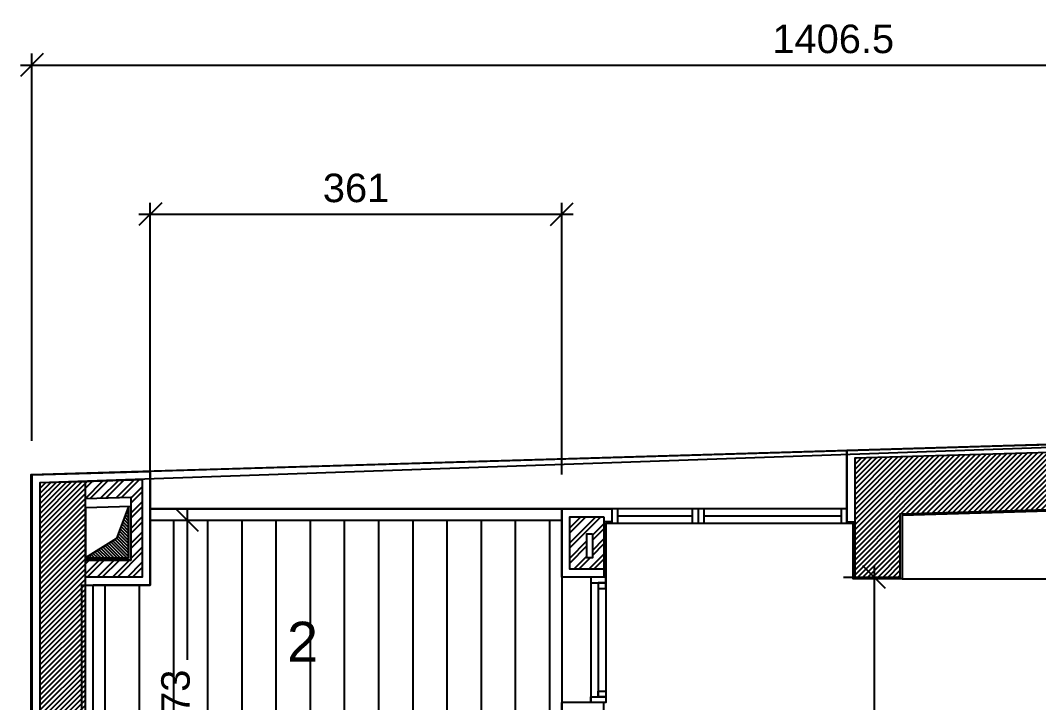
# Model space of a CAD drawing. Header units: inches. Extents: x -0.1 to 45.6, y -3.9 to 61.5.
# Drawn here: x -0.09 to 8.84, y 55.26 to 61.24 of the extents above; entities that cross this region are included whole.
import ezdxf
from ezdxf.enums import TextEntityAlignment as Align

# ---------------------------------------------------------------- set-up
doc = ezdxf.new("R2010")
doc.units = ezdxf.units.IN
doc.header["$MEASUREMENT"] = 0
doc.header["$PDMODE"] = 35
doc.header["$PDSIZE"] = 0.3
doc.layers.get('0').update_dxf_attribs({"linetype": 'CONTINUOUS'})
doc.layers.get('DEFPOINTS').update_dxf_attribs({"linetype": 'CONTINUOUS'})
for name, color, linetype in [('60%', 7, 'CONTINUOUS'), ('A-ALU', 9, 'CONTINUOUS'), ('A-AREAS', 6, 'CONTINUOUS'), ('A-AREAS-TXT', 6, 'CONTINUOUS'), ('A-BALUST', 1, 'CONTINUOUS'), ('A-closet', 252, 'CONTINUOUS'), ('a-dim', 3, 'CONTINUOUS'), ('A-HATCH-CONC', 8, 'CONTINUOUS'), ('A-HATCH-WALL', 8, 'CONTINUOUS'), ('A-PLASTER', 8, 'CONTINUOUS'), ('A-PROJECTION', 9, 'CONTINUOUS'), ('a-revetement', 1, 'CONTINUOUS'), ('a-shaft', 251, 'CONTINUOUS'), ('A-TILES', 137, 'CONTINUOUS'), ('A-WALL', 4, 'CONTINUOUS'), ('Parcelle$0$N-PLOT', 5, 'CONTINUOUS'), ('S-1ST$0$A-SHAFT 1ST', 8, 'CONTINUOUS'), ('S-1ST$0$A-STR 1ST', 2, 'CONTINUOUS'), ('S-1ST$0$Parcelle$0$N-PLOT', 5, 'CONTINUOUS'), ('S-1ST$0$S-SLAB LIMIT 1ST', 1, 'CONTINUOUS')]:
    doc.layers.add(name, color=color, linetype=linetype)
doc.styles.add('A100-STEXT', font='ARIAL.TTF', dxfattribs={"height": 0.25})
doc.dimstyles.new('A100-DIM', dxfattribs={"dimtxt": 0.25, "dimasz": 0.2, "dimexe": 0.1, "dimexo": 0.3, "dimgap": 0.1, "dimtad": 1, "dimlfac": 100, "dimrnd": 0.5, "dimdsep": 46, "dimtxsty": 'A100-STEXT', "dimblk1": 'OBLIQUE', "dimblk2": 'OBLIQUE', "dimsah": 1, "dimcen": -0.05, "dimdle": 0.1, "dimclrd": 15, "dimclre": 15, "dimclrt": 256, "dimadec": 0, "dimazin": 0, "dimtfac": 0.28, "dimtix": 1, "dimtmove": 2, "dimatfit": 3, "dimldrblk": 'OBLIQUE', "dimfxl": 0, "dimtolj": 1, "dimarcsym": 0})
pattern_1 = [(45, (-9e-11, -0.043868), (-0.022097087, 0.022097087), [])]
pattern_2 = [(45, (-2e-10, -0.04382), (-0.06629126, 0.06629126), []), (45, (0.04419, -0.04382), (-0.06629126, 0.06629126), [])]

# ---------------------------------------------------------------- blocks, each defined once
blk = doc.blocks.new('_OBLIQUE')
at = {"color": 0, "linetype": 'ByBlock'}
blk.add_line((-0.5, -0.5), (0.5, 0.5), dxfattribs=at)
blk = doc.blocks.new('*D203')
at = {"layer": 'a-dim', "color": 15, "lineweight": -2}
for p, q in [((1.372, 56.9561), (1.372, 55.6304)), ((1.2711, 56.8561), (1.272, 56.8561)), ((1.372, 53.0261), (1.372, 54.8782)), ((1.4761, 53.1261), (1.472, 53.1261))]:
    blk.add_line(p, q, dxfattribs=at)
at = {"layer": 'DEFPOINTS', "color": 0}
for p in [(1.372, 56.8561), (1.5711, 56.8561), (1.1761, 53.1261)]:
    blk.add_point(p, dxfattribs=at)
at = {"layer": 'a-dim', "color": 15, "lineweight": -2, "xscale": 0.2, "yscale": 0.2, "zscale": 0.2}
for p, rotation in [((1.372, 56.8561), 90), ((1.372, 53.1261), 270)]:
    blk.add_blockref('_OBLIQUE', p, dxfattribs=dict(at, rotation=rotation))
at = {"layer": 'a-dim', "insert": (1.271, 55.2543), "char_height": 0.25, "attachment_point": 5, "rotation": 90, "style": 'A100-STEXT'}
blk.add_mtext('\\A1;373', dxfattribs=at)
blk = doc.blocks.new('*D226')
at = {"layer": 'a-dim', "color": 15, "lineweight": -2}
for p, q in [((7.3983, 56.4561), (7.3983, 51.7561)), ((7.1284, 56.3561), (7.2983, 56.3561)), ((7.6284, 51.8561), (7.2983, 51.8561))]:
    blk.add_line(p, q, dxfattribs=at)
at = {"layer": 'DEFPOINTS', "color": 0}
for p in [(7.4284, 56.3561), (7.3983, 51.8561), (7.9284, 51.8561)]:
    blk.add_point(p, dxfattribs=at)
at = {"layer": 'a-dim', "color": 15, "lineweight": -2, "xscale": 0.2, "yscale": 0.2, "zscale": 0.2}
for p, rotation in [((7.3983, 56.3561), 90), ((7.3983, 51.8561), 270)]:
    blk.add_blockref('_OBLIQUE', p, dxfattribs=dict(at, rotation=rotation))
at = {"layer": 'a-dim', "insert": (7.1707, 54.1061), "char_height": 0.25, "attachment_point": 5, "rotation": 90, "style": 'A100-STEXT'}
blk.add_mtext('\\A1;450', dxfattribs=at)
blk = doc.blocks.new('A$C45441731')
at = {"layer": 'A-ALU'}
for p, q in [((7.1584, 57), (5.0984, 57)), ((5.0984, 57), (5.0984, 56.87)), ((5.1484, 57), (5.1484, 56.87)), ((5.8034, 57), (5.8034, 56.87)), ((5.8534, 57), (5.8534, 56.87)), ((5.9034, 57), (5.9034, 56.87)), ((7.1084, 57), (7.1084, 56.87)), ((7.1584, 57), (7.1584, 56.87)), ((5.8034, 56.935), (5.1484, 56.935)), ((7.1084, 56.935), (5.9034, 56.935)), ((7.1584, 56.87), (5.0984, 56.87))]:
    blk.add_line(p, q, dxfattribs=at)
blk = doc.blocks.new('A$C49374AD8')
at = {"layer": 'A-ALU'}
for p, q in [((4.9134, 56.4), (4.9134, 55.3)), ((5.0434, 56.4), (5.0434, 55.3)), ((4.9784, 56.35), (4.9784, 55.35))]:
    blk.add_line(p, q, dxfattribs=at)
for points in [[(4.9134, 56.4), (4.9134, 56.35), (5.0434, 56.35), (5.0434, 56.4)], [(4.9784, 56.35), (4.9784, 56.3), (5.0434, 56.3), (5.0434, 56.35)], [(4.9784, 55.35), (4.9784, 55.4), (5.0434, 55.4), (5.0434, 55.35)], [(4.9134, 55.3), (4.9134, 55.35), (5.0434, 55.35), (5.0434, 55.3)]]:
    blk.add_lwpolyline(points, close=True, dxfattribs=at)
blk.add_blockref('A$C45441731', (0, 0), dxfattribs=at)
blk = doc.blocks.new('*D271')
at = {"layer": '60%', "color": 15, "lineweight": -2}
for p, q in [((1.0484, 57.2561), (1.0484, 59.6409)), ((4.6584, 57.2561), (4.6584, 59.6409)), ((0.9484, 59.5409), (4.7584, 59.5409))]:
    blk.add_line(p, q, dxfattribs=at)
at = {"layer": 'DEFPOINTS', "color": 0}
for p in [(4.6584, 59.5409), (1.0484, 56.9561), (4.6584, 56.9561)]:
    blk.add_point(p, dxfattribs=at)
at = {"layer": '60%', "color": 15, "lineweight": -2, "xscale": 0.2, "yscale": 0.2, "zscale": 0.2, "rotation": 180}
blk.add_blockref('_OBLIQUE', (1.0484, 59.5409), dxfattribs=at)
at = {"layer": '60%', "color": 15, "lineweight": -2, "xscale": 0.2, "yscale": 0.2, "zscale": 0.2}
blk.add_blockref('_OBLIQUE', (4.6584, 59.5409), dxfattribs=at)
at = {"layer": '60%', "insert": (2.8534, 59.7687), "char_height": 0.25, "attachment_point": 5, "style": 'A100-STEXT'}
blk.add_mtext('\\A1;361', dxfattribs=at)
blk = doc.blocks.new('*D273')
at = {"layer": '60%', "color": 15, "lineweight": -2}
for p, q in [((0.0084, 57.5529), (0.0084, 60.9481)), ((14.0715, 57.5529), (14.0715, 60.9481)), ((-0.0916, 60.8481), (14.1715, 60.8481))]:
    blk.add_line(p, q, dxfattribs=at)
at = {"layer": 'DEFPOINTS', "color": 0}
for p in [(14.0715, 60.8481), (0.0084, 57.2529), (14.0715, 57.2529)]:
    blk.add_point(p, dxfattribs=at)
at = {"layer": '60%', "color": 15, "lineweight": -2, "xscale": 0.2, "yscale": 0.2, "zscale": 0.2, "rotation": 180}
blk.add_blockref('_OBLIQUE', (0.0084, 60.8481), dxfattribs=at)
at = {"layer": '60%', "color": 15, "lineweight": -2, "xscale": 0.2, "yscale": 0.2, "zscale": 0.2}
blk.add_blockref('_OBLIQUE', (14.0715, 60.8481), dxfattribs=at)
at = {"layer": '60%', "insert": (7.0399, 61.0757), "char_height": 0.25, "attachment_point": 5, "style": 'A100-STEXT'}
blk.add_mtext('\\A1;1406.5', dxfattribs=at)

msp = doc.modelspace()

# ---------------------------------------------------------------- hatches: boundary and pattern name
at = {"layer": 'A-HATCH-CONC'}
h = msp.add_hatch(dxfattribs=at)
h.set_pattern_fill('ANSI31', color=256, scale=0.25, style=0)
h.set_pattern_definition(pattern_1)
h.paths.add_polyline_path([(8.439, 57.43521), (7.22837, 57.39918), (7.22837, 56.35613), (7.62837, 56.35613), (7.62837, 56.91089), (9.82837, 56.97637), (9.82837, 56.35613), (10.12837, 56.35613), (10.12837, 57.48549)])
h = msp.add_hatch(dxfattribs=at)
h.set_pattern_fill('ANSI31', color=256, scale=0.25, style=0)
h.set_pattern_definition(pattern_1)
h.paths.add_polyline_path([(0.47837, 57.19384), (0.07837, 57.18491), (0.07837, 41.95613), (0.47837, 41.95613)])
at = {"layer": 'A-HATCH-WALL'}
h = msp.add_hatch(dxfattribs=at)
h.set_pattern_fill('ANSI32', color=256, scale=0.25, style=0)
h.set_pattern_definition(pattern_2)
h.paths.add_polyline_path([(0.97837, 57.21175), (0.47837, 57.19687), (0.47837, 57.0468), (0.87837, 57.05871), (0.87837, 56.50618), (0.47837, 56.50618), (0.47837, 56.35618), (0.97837, 56.35618)])
h = msp.add_hatch(dxfattribs=at)
h.set_pattern_fill('ANSI32', color=256, scale=0.25, style=0)
h.set_pattern_definition(pattern_2)
h.paths.add_polyline_path([(5.02837, 56.88618), (4.72837, 56.88618), (4.72837, 56.42618), (5.02837, 56.42618)])
h.paths.add_polyline_path([(4.87837, 56.52618), (4.87837, 56.73618), (4.92837, 56.73618), (4.92837, 56.52618)], flags=16)
at = {"layer": 'a-shaft'}
h = msp.add_hatch(dxfattribs=at)
h.set_pattern_fill('_USER,_O', color=256, scale=0.02, angle=315, pattern_type=0)
h.set_pattern_definition([(315, (-338376.396732, -23743.415584), (0.0141421356237, 0.0141421356237), [])])
h.paths.add_polyline_path([(0.85837, 56.97502), (0.85814, 56.97501), (0.75319, 56.69683), (0.47837, 56.52613), (0.85837, 56.52613)])
at = {"layer": 'A-TILES'}
h = msp.add_hatch(dxfattribs=at)
h.set_pattern_fill('_USER', color=256, scale=0.3, angle=90, style=0, pattern_type=0)
h.set_pattern_definition([(90, (-338376.54673, -23743.41558), (-0.3, 2e-17), [])])
h.paths.add_polyline_path([(4.65837, 56.85613), (1.76313, 56.85613), (2.38486, 56.35613), (4.65837, 56.35613)])
h.paths.add_polyline_path([(4.65837, 56.35613), (2.38486, 56.35613), (4.65837, 54.52777)])
h.paths.add_polyline_path([(2.38486, 56.35613), (1.04837, 56.35613), (1.04837, 56.28613), (0.44837, 56.28613), (0.44837, 53.12613), (1.04837, 53.12613), (4.05837, 53.12613), (4.65837, 53.12613), (4.65837, 54.52777)])
h.paths.add_polyline_path([(1.76313, 56.85613), (1.04837, 56.85613), (1.04837, 56.35613), (2.38486, 56.35613)])

# ---------------------------------------------------------------- linework, layer by layer
at = {"layer": 'A-ALU'}
msp.add_line((4.65837, 56.35613), (4.65837, 55.25613), dxfattribs=at)
at = {"layer": 'A-AREAS'}
msp.add_lwpolyline([(19.11073, 54.49294), (15.81443, 57.14384), (15.60762, 56.88668), (15.39722, 57.05588), (12.2369, 53.12613), (10.19837, 53.12613), (10.19837, 57.55763), (7.15837, 57.46712), (7.15837, 56.95613), (4.65837, 56.95613), (4.65837, 53.12613), (0.44837, 53.12613), (0.44837, 56.28613), (1.04837, 56.28613), (1.04837, 57.28382), (0.00837, 57.25286), (0.00837, 41.88613)], dxfattribs=at)
msp.add_lwpolyline([(0.44837, 53.12613), (0.44837, 56.28613), (1.04837, 56.28613), (1.04881, 56.95613), (4.65837, 56.95613), (4.65837, 53.12613)], close=True, dxfattribs=at)
at = {"layer": 'A-BALUST'}
msp.add_lwpolyline([(1.04837, 56.85613), (4.65837, 56.85613), (4.65837, 56.95613), (1.04837, 56.95613)], close=True, dxfattribs=at)
at = {"layer": 'A-closet'}
msp.add_line((7.64337, 56.34113), (9.81337, 56.34113), dxfattribs=at)
at = {"layer": 'A-PLASTER'}
for points in [[(9.81337, 56.05613), (9.81337, 56.96091), (7.64337, 56.89633), (7.64337, 56.89633), (7.64337, 56.34113), (7.21337, 56.34113), (7.21337, 56.82613), (7.15837, 56.82613), (7.15837, 56.84113)], [(5.09837, 56.84113), (5.09837, 56.82613), (5.04337, 56.82613), (5.04337, 56.35613)]]:
    msp.add_lwpolyline(points, dxfattribs=at)
at = {"layer": 'A-PROJECTION'}
msp.add_line((1.04837, 57.28527), (7.15837, 57.46712), dxfattribs=at)
at = {"layer": 'a-revetement'}
for p, q in [((8.41774, 57.50464), (10.19837, 57.55763)), ((7.15837, 57.46712), (8.41774, 57.50464)), ((7.15837, 56.84113), (7.15837, 57.46712)), ((0.00837, 57.25286), (1.04837, 57.28382)), ((1.04837, 57.28382), (1.04837, 56.28613)), ((0.00837, 41.88613), (0.00837, 57.25286)), ((4.65837, 56.35613), (4.65837, 56.95613)), ((4.65837, 56.95613), (5.09837, 56.95613)), ((5.09837, 56.95613), (5.09837, 56.84113)), ((5.09837, 56.84113), (5.02837, 56.84113)), ((7.15837, 56.84113), (7.22837, 56.84113)), ((0.54837, 53.12613), (0.54837, 56.28613)), ((1.04837, 56.28613), (0.54837, 56.28613)), ((4.65837, 53.12613), (4.65837, 55.25613))]:
    msp.add_line(p, q, dxfattribs=at)
at = {"layer": 'a-revetement', "ltscale": 4}
for p, q in [((5.02837, 56.42613), (5.02837, 56.35613)), ((5.02837, 56.35613), (4.65837, 56.35613)), ((5.02837, 55.25613), (4.65837, 55.25613)), ((5.02837, 55.18613), (5.02837, 55.25613))]:
    msp.add_line(p, q, dxfattribs=at)
at = {"layer": 'a-shaft'}
msp.add_lwpolyline([(0.47837, 56.52613), (0.85837, 56.52613), (0.85837, 56.97562), (0.75319, 56.69683), (0.47837, 56.52613)], dxfattribs=at)
at = {"layer": 'A-WALL'}
for points in [[(0.37837, 57.19384), (0.97837, 57.2117), (0.97837, 56.35613), (0.47837, 56.35613)], [(0.47837, 57.04675), (0.87837, 57.05866), (0.87837, 56.50613), (0.47837, 56.50613)]]:
    msp.add_lwpolyline(points, dxfattribs=at)
for points in [[(5.02837, 56.88613), (5.02837, 56.42613), (4.72837, 56.42613), (4.72837, 56.88613)], [(4.92837, 56.73613), (4.92837, 56.52613), (4.87837, 56.52613), (4.87837, 56.73613)]]:
    msp.add_lwpolyline(points, close=True, dxfattribs=at)
at = {"layer": 'Parcelle$0$N-PLOT'}
msp.add_lwpolyline([(0, -0.04387), (38.90837, -0.04387, 0.4142136), (41.90837, 2.95613), (41.90837, 55.41076, 0.4229554), (38.81912, 58.40943), (0, 57.25407)], format="xyb", close=True, dxfattribs=at)
at = {"layer": 'S-1ST$0$A-SHAFT 1ST'}
msp.add_lwpolyline([(0.47837, 56.50613), (0.87837, 56.50613), (0.87837, 56.97562), (0.47837, 56.96371)], close=True, dxfattribs=at)
at = {"layer": 'S-1ST$0$A-STR 1ST'}
for points in [[(10.12837, 57.48549), (8.439, 57.43521), (7.22837, 57.39918), (7.22837, 56.35613), (7.62837, 56.35613), (7.62837, 56.91089), (7.62837, 56.91089), (9.82837, 56.97637), (9.82837, 56.35613), (10.12837, 56.35613)], [(0.07837, 41.95613), (0.47837, 41.95613), (0.47837, 57.19384), (0.07837, 57.18491)]]:
    msp.add_lwpolyline(points, close=True, dxfattribs=at)
at = {"layer": 'S-1ST$0$Parcelle$0$N-PLOT'}
msp.add_lwpolyline([(0, -0.04387), (38.90837, -0.04387, 0.4142136), (41.90837, 2.95613), (41.90837, 55.41076, 0.4229554), (38.81912, 58.40943), (0, 57.25407)], format="xyb", close=True, dxfattribs=at)
at = {"layer": 'S-1ST$0$S-SLAB LIMIT 1ST'}
msp.add_lwpolyline([(26.10242, 49.51185), (15.97192, 57.65881), (15.22302, 56.72758), (14.04843, 57.67219), (0.07837, 57.18491), (0.07837, 41.95613), (12.22837, 41.95613), (12.22837, 43.05613), (13.65724, 43.05613), (16.54242, 40.73587), (15.9784, 40.03453), (23.71654, 33.8115)], dxfattribs=at)

# ---------------------------------------------------------------- block references
at = {"layer": 'A-ALU'}
msp.add_blockref('A$C49374AD8', (0, -0.04387), dxfattribs=at)

# ---------------------------------------------------------------- texts
at = {"layer": 'A-AREAS-TXT', "style": 'A100-STEXT'}
msp.add_text('2', height=0.35, dxfattribs=at).set_placement((2.38399, 55.61556), align=Align.CENTER)

# ---------------------------------------------------------------- dimensions: what is measured, and where the dimension line sits
at = {"layer": '60%'}
for base, p1, p2, picture, middle in [((14.07151, 60.84807), (0.00837, 57.25286), (14.07151, 57.25286), '*D273', (7.03994, 61.07571)), ((4.65837, 59.54094), (1.04837, 56.95613), (4.65837, 56.95613), '*D271', (2.85337, 59.76867))]:
    dim = msp.add_linear_dim(base=base, p1=p1, p2=p2, dimstyle='A100-DIM', dxfattribs=at)
    dim.commit()
    dim.dimension.update_dxf_attribs({"geometry": picture, "text_midpoint": middle})
at = {"layer": 'a-dim'}
dim = msp.add_linear_dim(base=(1.37204, 56.85613), p1=(1.17609, 53.12613), p2=(1.57109, 56.85613), angle=90, dimstyle='A100-DIM', dxfattribs=at)
dim.commit()
dim.dimension.update_dxf_attribs({"geometry": '*D203', "text_midpoint": (1.27098, 55.25426), "dimtype": 160})
dim = msp.add_linear_dim(base=(7.39832, 51.85613), p1=(7.42837, 56.35613), p2=(7.92837, 51.85613), angle=90, dimstyle='A100-DIM', dxfattribs=at)
dim.commit()
dim.dimension.update_dxf_attribs({"geometry": '*D226', "text_midpoint": (7.17067, 54.10613)})

doc.saveas('drawing.dxf')
